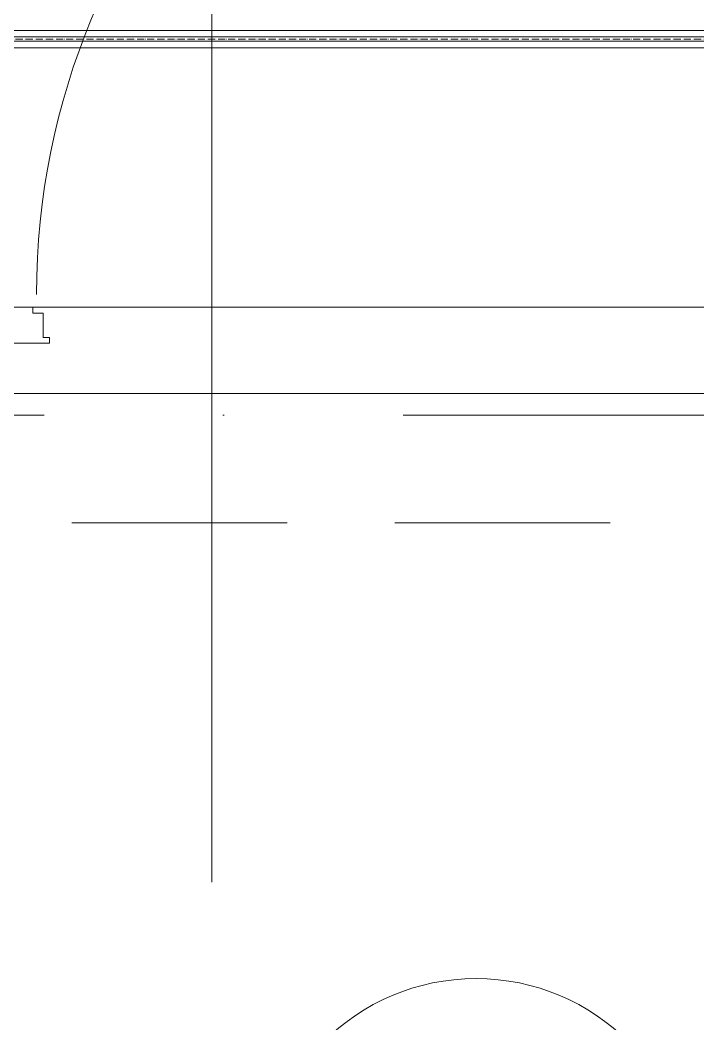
# Model space of a CAD drawing. Header units: millimetres. Extents: x -88595 to 880822, y -1054509 to -148035.
# Drawn here: x 193796 to 194740, y -277550 to -276152 of the extents above; entities that cross this region are included whole.
import ezdxf

# ---------------------------------------------------------------- set-up
doc = ezdxf.new("R2010")
doc.units = ezdxf.units.MM
for name, pattern in [('$0$ADSK_Осевая', [14, 10, -2, 0, -2]), ('ADSK_Линия сетки', [25, 20, -2.5, 0, -2.5]), ('ADSK_Сверху', [4.5, 3, -1.5])]:
    doc.linetypes.add(name, pattern=pattern)
for name, color, linetype, lineweight in [('Двери', 7, 'Continuous', 9), ('Изоляция', 7, 'Continuous', 18), ('Линии', 7, 'Continuous', 9), ('Марки помещений', 7, 'Continuous', 20), ('Оборудование', 7, 'Continuous', 18), ('Оси', 7, 'Continuous', 9), ('Стены наружные', 7, 'Continuous', 18), ('Трубопровод', 7, 'Continuous', 18)]:
    doc.layers.add(name, color=color, linetype=linetype, lineweight=lineweight)
doc.layers.add('Двери открывание', color=7, linetype='Continuous', lineweight=9, true_color=0xc0c0c0)

# ---------------------------------------------------------------- blocks, each defined once
blk = doc.blocks.new('1 этаж')
at = {"layer": 'Двери'}
for p, q in [((229943.7, 651762.6), (229902.7, 651762.6)), ((229943.7, 651754.6), (229943.7, 651762.6)), ((229957.7, 651754.6), (229943.7, 651754.6)), ((229957.7, 651720.6), (229957.7, 651754.6)), ((229902.7, 651712.6), (229966.7, 651712.6)), ((229966.7, 651720.6), (229957.7, 651720.6)), ((229966.7, 651712.6), (229966.7, 651720.6))]:
    blk.add_line(p, q, dxfattribs=at)
at = {"layer": 'Двери открывание'}
blk.add_arc((230946.7, 651780.6), 998, 91.0334, 180, dxfattribs=at)
at = {"layer": 'Линии', "linetype": 'ADSK_Сверху', "ltscale": 100}
for p, q in [((232997.7, 651762.6), (199787.7, 651762.6)), ((232997.7, 651462.6), (199787.7, 651462.6))]:
    blk.add_line(p, q, dxfattribs=at)
at = {"layer": 'Марки помещений'}
blk.add_circle((230560.7, 650527.9), 300, dxfattribs=at)
at = {"layer": 'Оси', "linetype": 'ADSK_Линия сетки', "ltscale": 100}
for p, q in [((230192.7, 662962.6), (230192.7, 631836.5)), ((252460, 651612.6), (175520.4, 651612.6))]:
    blk.add_line(p, q, dxfattribs=at)
at = {"layer": 'Стены наружные'}
for p, q in [((229943.7, 651762.6), (230951.7, 651762.6)), ((231012.7, 651642.6), (229882.7, 651642.6))]:
    blk.add_line(p, q, dxfattribs=at)

msp = doc.modelspace()

# ---------------------------------------------------------------- linework, layer by layer
at = {"layer": 'Изоляция', "color": 190, "true_color": 0x8000ff}
for p, q in [((195093.2, -276166.3), (186965.5, -276166.3)), ((186965.5, -276190.6), (195093.2, -276190.6))]:
    msp.add_line(p, q, dxfattribs=at)
at = {"layer": 'Трубопровод', "color": 190, "true_color": 0x8000ff}
for p, q in [((195093.2, -276175.3), (186965.5, -276175.3)), ((186965.5, -276181.6), (195093.2, -276181.6))]:
    msp.add_line(p, q, dxfattribs=at)
at = {"layer": 'Трубопровод', "color": 190, "linetype": '$0$ADSK_Осевая', "true_color": 0x8000ff}
msp.add_line((186965.5, -276178.5), (195093.2, -276178.5), dxfattribs=at)
msp.add_line((186965.5, -276178.5), (195093.2, -276178.5), dxfattribs=at)

# ---------------------------------------------------------------- block references
at = {"layer": 'Оборудование', "color": 5, "true_color": 0x0000ff}
msp.add_blockref('1 этаж', (-36129.5, -928314.5), dxfattribs=at)

doc.saveas('drawing.dxf')
